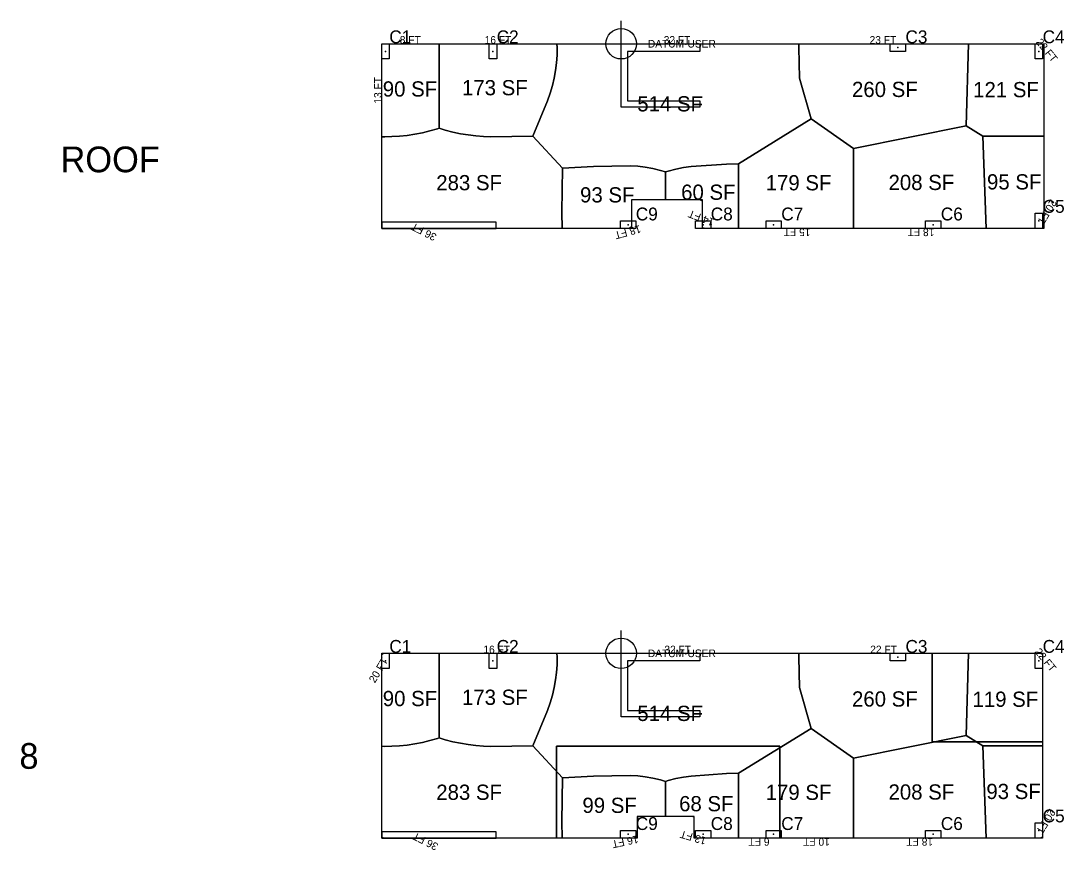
# Model space of a CAD drawing. Header units: metres. Extents: x 6 to 1763, y -17 to 8969.
# Drawn here: x 97 to 1739, y 6703 to 8009 of the extents above; entities that cross this region are included whole.
import ezdxf
from ezdxf.enums import TextEntityAlignment as Align

# ---------------------------------------------------------------- set-up
doc = ezdxf.new("R2010")
doc.units = ezdxf.units.M
for name, color, linetype in [('ADDITIONAL-LOAD', 3, 'Continuous'), ('BOUNDARY', 5, 'Continuous'), ('COL', 6, 'Continuous'), ('COL-LABEL', 2, 'Continuous'), ('FLOOR_0_AREA_LABELS', 3, 'Continuous'), ('FLOOR_0_BOUNDARY', 5, 'Continuous'), ('FLOOR_0_COLUMNS', 7, 'Continuous'), ('FLOOR_0_DATUM', 4, 'Continuous'), ('FLOOR_0_FASCADE_COLUMNS', 30, 'Continuous'), ('FLOOR_0_FASCADE_WALLS', 4, 'Continuous'), ('FLOOR_0_LARGE_TRIBUTARY', 6, 'Continuous'), ('FLOOR_0_TRIBUTARY_COL_0', 2, 'Continuous'), ('FLOOR_0_TRIBUTARY_COL_1', 2, 'Continuous'), ('FLOOR_0_TRIBUTARY_COL_2', 2, 'Continuous'), ('FLOOR_0_TRIBUTARY_COL_3', 2, 'Continuous'), ('FLOOR_0_TRIBUTARY_COL_4', 2, 'Continuous'), ('FLOOR_0_TRIBUTARY_COL_5', 2, 'Continuous'), ('FLOOR_0_TRIBUTARY_COL_6', 2, 'Continuous'), ('FLOOR_0_TRIBUTARY_COL_7', 2, 'Continuous'), ('FLOOR_0_TRIBUTARY_COL_8', 2, 'Continuous'), ('FLOOR_0_WALL_TRIBUTARY_14', 1, 'Continuous'), ('FLOOR_0_WALL_TRIBUTARY_15', 1, 'Continuous'), ('FLOOR_8_AREA_LABELS', 3, 'Continuous'), ('FLOOR_8_BOUNDARY', 5, 'Continuous'), ('FLOOR_8_COLUMNS', 7, 'Continuous'), ('FLOOR_8_DATUM', 4, 'Continuous'), ('FLOOR_8_FASCADE_COLUMNS', 30, 'Continuous'), ('FLOOR_8_FASCADE_WALLS', 4, 'Continuous'), ('FLOOR_8_LARGE_TRIBUTARY', 6, 'Continuous'), ('FLOOR_8_TRIBUTARY_COL_0', 2, 'Continuous'), ('FLOOR_8_TRIBUTARY_COL_1', 2, 'Continuous'), ('FLOOR_8_TRIBUTARY_COL_2', 2, 'Continuous'), ('FLOOR_8_TRIBUTARY_COL_3', 2, 'Continuous'), ('FLOOR_8_TRIBUTARY_COL_4', 2, 'Continuous'), ('FLOOR_8_TRIBUTARY_COL_5', 2, 'Continuous'), ('FLOOR_8_TRIBUTARY_COL_6', 2, 'Continuous'), ('FLOOR_8_TRIBUTARY_COL_7', 2, 'Continuous'), ('FLOOR_8_TRIBUTARY_COL_8', 2, 'Continuous'), ('FLOOR_8_WALL_TRIBUTARY_16', 1, 'Continuous'), ('FLOOR_8_WALL_TRIBUTARY_17', 1, 'Continuous'), ('STORY', 1, 'Continuous'), ('WALL', 4, 'Continuous')]:
    doc.layers.add(name, color=color, linetype=linetype)

msp = doc.modelspace()

# ---------------------------------------------------------------- linework, layer by layer
at = {"layer": 'ADDITIONAL-LOAD'}
for points in [[(664.8, 7972.8), (1533.5, 7972.8), (1707.3, 7972.8), (1707.3, 7825.8), (1707.3, 7681.8), (1293.8, 7681.8), (1170, 7681.8), (1169.8, 7726.8), (1057.8, 7726.8), (1057.8, 7681.8), (941.8, 7681.8), (664.8, 7681.8)], [(1531.5, 7012.8), (1705.3, 7012.8), (1705.3, 6873.6), (1531.5, 6873.6)], [(939.8, 6866.8), (1291.8, 6866.8), (1291.8, 6721.8), (1156.8, 6721.8), (1156.8, 6755.8), (1066.9, 6755.8), (1066.9, 6721.8), (939.8, 6721.8)]]:
    msp.add_lwpolyline(points, close=True, dxfattribs=at)
at = {"layer": 'BOUNDARY'}
msp.add_lwpolyline([(664.8, 7012.8), (1531.5, 7012.8), (1531.5, 6873.6), (1705.3, 6873.6), (1705.3, 6721.8), (1291.8, 6721.8), (1291.8, 6866.8), (939.8, 6866.8), (939.8, 6721.8), (664.8, 6721.8)], close=True, dxfattribs=at)
at = {"layer": 'COL'}
for points in [[(664.8, 7972.8), (676.8, 7972.8), (676.8, 7948.8), (664.8, 7948.8)], [(833.8, 7972.8), (845.8, 7972.8), (845.8, 7948.8), (833.8, 7948.8)], [(1465.3, 7972.8), (1489.3, 7972.8), (1489.3, 7960.8), (1465.3, 7960.8)], [(1693.3, 7972.8), (1705.3, 7972.8), (1705.3, 7948.8), (1693.3, 7948.8)], [(1693.3, 7705.8), (1705.3, 7705.8), (1705.3, 7681.8), (1693.3, 7681.8)], [(1040.8, 7693.8), (1064.8, 7693.8), (1064.8, 7681.8), (1040.8, 7681.8)], [(1158.8, 7693.8), (1182.8, 7693.8), (1182.8, 7681.8), (1158.8, 7681.8)], [(1269.8, 7693.8), (1293.8, 7693.8), (1293.8, 7681.8), (1269.8, 7681.8)], [(1521, 7693.8), (1545, 7693.8), (1545, 7681.8), (1521, 7681.8)], [(664.8, 7012.8), (676.8, 7012.8), (676.8, 6988.8), (664.8, 6988.8)], [(833.8, 7012.8), (845.8, 7012.8), (845.8, 6988.8), (833.8, 6988.8)], [(1465.3, 7012.8), (1489.3, 7012.8), (1489.3, 7000.8), (1465.3, 7000.8)], [(1693.3, 7012.8), (1705.3, 7012.8), (1705.3, 6988.8), (1693.3, 6988.8)], [(1040.8, 6733.8), (1064.8, 6733.8), (1064.8, 6721.8), (1040.8, 6721.8)], [(1158.8, 6733.8), (1182.8, 6733.8), (1182.8, 6721.8), (1158.8, 6721.8)], [(1269.8, 6733.8), (1293.8, 6733.8), (1293.8, 6721.8), (1269.8, 6721.8)], [(1521, 6733.8), (1545, 6733.8), (1545, 6721.8), (1521, 6721.8)], [(1693.3, 6745.8), (1705.3, 6745.8), (1705.3, 6721.8), (1693.3, 6721.8)]]:
    msp.add_lwpolyline(points, close=True, dxfattribs=at)
at = {"layer": 'FLOOR_0_BOUNDARY'}
for points in [[(1291.8, 6721.8), (1156.8, 6721.8), (1156.8, 6755.8), (1066.9, 6755.8), (1066.9, 6721.8), (939.8, 6721.8), (939.8, 6721.8), (664.8, 6721.8), (664.8, 7012.8), (1531.5, 7012.8), (1531.5, 7012.8), (1705.3, 7012.8), (1705.3, 6873.6), (1705.3, 6873.6), (1705.3, 6721.8), (1291.8, 6721.8), (1291.8, 6721.8), (1291.8, 6721.8)], [(1291.8, 6866.8), (1291.8, 6866.8), (939.8, 6866.8), (939.8, 6866.8), (1291.8, 6866.8)]]:
    msp.add_lwpolyline(points, close=True, dxfattribs=at)
at = {"layer": 'FLOOR_0_COLUMNS'}
for p in [(670.8, 7000.8), (839.8, 7000.8), (1477.3, 7006.8), (1699.3, 7000.8), (1699.3, 6733.8), (1052.8, 6727.8), (1170.8, 6727.8), (1281.8, 6727.8), (1533, 6727.8)]:
    msp.add_point(p, dxfattribs=at)
at = {"layer": 'FLOOR_0_DATUM'}
for p, q in [((1041.8, 6976.8), (1041.8, 7048.8)), ((1005.8, 7012.8), (1077.8, 7012.8))]:
    msp.add_line(p, q, dxfattribs=at)
msp.add_circle((1041.8, 7012.8), 24, dxfattribs=at)
at = {"layer": 'FLOOR_0_FASCADE_COLUMNS'}
for points in [[(664.8, 6866.8), (664.8, 6872.8), (664.8, 6878.8), (664.8, 6884.8), (664.8, 6890.8), (664.8, 6896.8), (664.8, 6902.8), (664.8, 6908.8), (664.8, 6914.8), (664.8, 6920.8), (664.8, 6926.8), (664.8, 6932.8), (664.8, 6938.8), (664.8, 6944.8), (664.8, 6950.8), (664.8, 6956.8), (664.8, 6962.8), (664.8, 6968.8), (664.8, 6974.8), (664.8, 6980.8), (664.8, 6986.8), (664.8, 6992.8), (664.8, 6998.8), (664.8, 7004.8), (664.8, 7010.8), (668.8, 7012.8), (674.8, 7012.8), (680.8, 7012.8), (686.8, 7012.8), (692.8, 7012.8), (698.8, 7012.8), (704.8, 7012.8), (710.8, 7012.8), (716.8, 7012.8), (722.8, 7012.8), (728.8, 7012.8), (734.8, 7012.8), (740.8, 7012.8), (746.8, 7012.8), (752.8, 7012.8)], [(752.8, 7012.8), (758.8, 7012.8), (764.8, 7012.8), (770.8, 7012.8), (776.8, 7012.8), (782.8, 7012.8), (788.8, 7012.8), (794.8, 7012.8), (800.8, 7012.8), (806.8, 7012.8), (812.8, 7012.8), (818.8, 7012.8), (824.8, 7012.8), (830.8, 7012.8), (836.8, 7012.8), (842.8, 7012.8), (848.8, 7012.8), (854.8, 7012.8), (860.8, 7012.8), (866.8, 7012.8), (872.8, 7012.8), (878.8, 7012.8), (884.8, 7012.8), (890.8, 7012.8), (896.8, 7012.8), (902.8, 7012.8), (908.8, 7012.8), (914.8, 7012.8), (920.8, 7012.8), (926.8, 7012.8), (932.8, 7012.8), (938.8, 7012.8)], [(1322.8, 7012.8), (1328.8, 7012.8), (1334.8, 7012.8), (1340.8, 7012.8), (1346.8, 7012.8), (1352.8, 7012.8), (1358.8, 7012.8), (1364.8, 7012.8), (1370.8, 7012.8), (1376.8, 7012.8), (1382.8, 7012.8), (1388.8, 7012.8), (1394.8, 7012.8), (1400.8, 7012.8), (1406.8, 7012.8), (1412.8, 7012.8), (1418.8, 7012.8), (1424.8, 7012.8), (1430.8, 7012.8), (1436.8, 7012.8), (1442.8, 7012.8), (1448.8, 7012.8), (1454.8, 7012.8), (1460.8, 7012.8), (1466.8, 7012.8), (1472.8, 7012.8), (1478.8, 7012.8), (1484.8, 7012.8), (1490.8, 7012.8), (1496.8, 7012.8), (1502.8, 7012.8), (1508.8, 7012.8), (1514.8, 7012.8), (1520.8, 7012.8), (1526.8, 7012.8), (1532.8, 7012.8), (1538.8, 7012.8), (1544.8, 7012.8), (1550.8, 7012.8), (1556.8, 7012.8), (1562.8, 7012.8), (1568.8, 7012.8), (1574.8, 7012.8), (1580.8, 7012.8), (1586.8, 7012.8)], [(1586.8, 7012.8), (1592.8, 7012.8), (1598.8, 7012.8), (1604.8, 7012.8), (1610.8, 7012.8), (1616.8, 7012.8), (1622.8, 7012.8), (1628.8, 7012.8), (1634.8, 7012.8), (1640.8, 7012.8), (1646.8, 7012.8), (1652.8, 7012.8), (1658.8, 7012.8), (1664.8, 7012.8), (1670.8, 7012.8), (1676.8, 7012.8), (1682.8, 7012.8), (1688.8, 7012.8), (1694.8, 7012.8), (1700.8, 7012.8), (1705.3, 7011.3), (1705.3, 7005.3), (1705.3, 6999.3), (1705.3, 6993.3), (1705.3, 6987.3), (1705.3, 6981.3), (1705.3, 6975.3), (1705.3, 6969.3), (1705.3, 6963.3), (1705.3, 6957.3), (1705.3, 6951.3), (1705.3, 6945.3), (1705.3, 6939.3), (1705.3, 6933.3), (1705.3, 6927.3), (1705.3, 6921.3), (1705.3, 6915.3), (1705.3, 6909.3), (1705.3, 6903.3), (1705.3, 6897.3), (1705.3, 6891.3), (1705.3, 6885.3), (1705.3, 6879.3), (1705.3, 6873.3), (1705.3, 6867.3)], [(1705.3, 6867.3), (1705.3, 6861.3), (1705.3, 6855.3), (1705.3, 6849.3), (1705.3, 6843.3), (1705.3, 6837.3), (1705.3, 6831.3), (1705.3, 6825.3), (1705.3, 6819.3), (1705.3, 6813.3), (1705.3, 6807.3), (1705.3, 6801.3), (1705.3, 6795.3), (1705.3, 6789.3), (1705.3, 6783.3), (1705.3, 6777.3), (1705.3, 6771.3), (1705.3, 6765.3), (1705.3, 6759.3), (1705.3, 6753.3), (1705.3, 6747.3), (1705.3, 6741.3), (1705.3, 6735.3), (1705.3, 6729.3), (1705.3, 6723.3), (1700.8, 6721.8), (1694.8, 6721.8), (1688.8, 6721.8), (1682.8, 6721.8), (1676.8, 6721.8), (1670.8, 6721.8), (1664.8, 6721.8), (1658.8, 6721.8), (1652.8, 6721.8), (1646.8, 6721.8), (1640.8, 6721.8), (1634.8, 6721.8), (1628.8, 6721.8), (1622.8, 6721.8), (1616.8, 6721.8)], [(1109.8, 6755.8), (1103.8, 6755.8), (1097.8, 6755.8), (1091.8, 6755.8), (1085.8, 6755.8), (1079.8, 6755.8), (1073.8, 6755.8), (1067.8, 6755.8), (1066.9, 6750.8), (1066.9, 6744.8), (1066.9, 6738.8), (1066.9, 6732.8), (1066.9, 6726.8), (1065.8, 6721.8), (1059.8, 6721.8), (1053.8, 6721.8), (1047.8, 6721.8), (1041.8, 6721.8), (1035.8, 6721.8), (1029.8, 6721.8), (1023.8, 6721.8), (1017.8, 6721.8), (1011.8, 6721.8), (1005.8, 6721.8), (999.8, 6721.8), (993.8, 6721.8), (987.8, 6721.8), (981.8, 6721.8), (975.8, 6721.8), (969.8, 6721.8), (963.8, 6721.8), (957.8, 6721.8), (951.8, 6721.8)], [(1225.8, 6721.8), (1219.8, 6721.8), (1213.8, 6721.8), (1207.8, 6721.8), (1201.8, 6721.8), (1195.8, 6721.8), (1189.8, 6721.8), (1183.8, 6721.8), (1177.8, 6721.8), (1171.8, 6721.8), (1165.8, 6721.8), (1159.8, 6721.8), (1156.8, 6724.8), (1156.8, 6730.8), (1156.8, 6736.8), (1156.8, 6742.8), (1156.8, 6748.8), (1156.8, 6754.8), (1151.8, 6755.8), (1145.8, 6755.8), (1139.8, 6755.8), (1133.8, 6755.8), (1127.8, 6755.8), (1121.8, 6755.8), (1115.8, 6755.8), (1109.8, 6755.8)], [(1291.8, 6721.8), (1285.8, 6721.8), (1279.8, 6721.8), (1273.8, 6721.8), (1267.8, 6721.8), (1261.8, 6721.8), (1255.8, 6721.8), (1249.8, 6721.8), (1243.8, 6721.8), (1237.8, 6721.8), (1231.8, 6721.8), (1225.8, 6721.8)], [(1406.8, 6721.8), (1400.8, 6721.8), (1394.8, 6721.8), (1388.8, 6721.8), (1382.8, 6721.8), (1376.8, 6721.8), (1370.8, 6721.8), (1364.8, 6721.8), (1358.8, 6721.8), (1352.8, 6721.8), (1346.8, 6721.8), (1340.8, 6721.8), (1334.8, 6721.8), (1328.8, 6721.8), (1322.8, 6721.8), (1316.8, 6721.8), (1310.8, 6721.8), (1304.8, 6721.8), (1298.8, 6721.8), (1292.8, 6721.8), (1291.8, 6721.8)], [(1616.8, 6721.8), (1610.8, 6721.8), (1604.8, 6721.8), (1598.8, 6721.8), (1592.8, 6721.8), (1586.8, 6721.8), (1580.8, 6721.8), (1574.8, 6721.8), (1568.8, 6721.8), (1562.8, 6721.8), (1556.8, 6721.8), (1550.8, 6721.8), (1544.8, 6721.8), (1538.8, 6721.8), (1532.8, 6721.8), (1526.8, 6721.8), (1520.8, 6721.8), (1514.8, 6721.8), (1508.8, 6721.8), (1502.8, 6721.8), (1496.8, 6721.8), (1490.8, 6721.8), (1484.8, 6721.8), (1478.8, 6721.8), (1472.8, 6721.8), (1466.8, 6721.8), (1460.8, 6721.8), (1454.8, 6721.8), (1448.8, 6721.8), (1442.8, 6721.8), (1436.8, 6721.8), (1430.8, 6721.8), (1424.8, 6721.8), (1418.8, 6721.8), (1412.8, 6721.8), (1406.8, 6721.8)]]:
    msp.add_lwpolyline(points, dxfattribs=at)
at = {"layer": 'FLOOR_0_FASCADE_WALLS'}
for points in [[(938.8, 7012.8), (944.8, 7012.8), (950.8, 7012.8), (956.8, 7012.8), (962.8, 7012.8), (968.8, 7012.8), (974.8, 7012.8), (980.8, 7012.8), (986.8, 7012.8), (992.8, 7012.8), (998.8, 7012.8), (1004.8, 7012.8), (1010.8, 7012.8), (1016.8, 7012.8), (1022.8, 7012.8), (1028.8, 7012.8), (1034.8, 7012.8), (1040.8, 7012.8), (1046.8, 7012.8), (1052.8, 7012.8), (1058.8, 7012.8), (1064.8, 7012.8), (1070.8, 7012.8), (1076.8, 7012.8), (1082.8, 7012.8), (1088.8, 7012.8), (1094.8, 7012.8), (1100.8, 7012.8), (1106.8, 7012.8), (1112.8, 7012.8), (1118.8, 7012.8), (1124.8, 7012.8), (1130.8, 7012.8), (1136.8, 7012.8), (1142.8, 7012.8), (1148.8, 7012.8), (1154.8, 7012.8), (1160.8, 7012.8), (1166.8, 7012.8), (1172.8, 7012.8), (1178.8, 7012.8), (1184.8, 7012.8), (1190.8, 7012.8), (1196.8, 7012.8), (1202.8, 7012.8), (1208.8, 7012.8), (1214.8, 7012.8), (1220.8, 7012.8), (1226.8, 7012.8), (1232.8, 7012.8), (1238.8, 7012.8), (1244.8, 7012.8), (1250.8, 7012.8), (1256.8, 7012.8), (1262.8, 7012.8), (1268.8, 7012.8), (1274.8, 7012.8), (1280.8, 7012.8), (1286.8, 7012.8), (1292.8, 7012.8), (1298.8, 7012.8), (1304.8, 7012.8), (1310.8, 7012.8), (1316.8, 7012.8), (1322.8, 7012.8)], [(951.8, 6721.8), (945.8, 6721.8), (939.8, 6721.8), (933.8, 6721.8), (927.8, 6721.8), (921.8, 6721.8), (915.8, 6721.8), (909.8, 6721.8), (903.8, 6721.8), (897.8, 6721.8), (891.8, 6721.8), (885.8, 6721.8), (879.8, 6721.8), (873.8, 6721.8), (867.8, 6721.8), (861.8, 6721.8), (855.8, 6721.8), (849.8, 6721.8), (843.8, 6721.8), (837.8, 6721.8), (831.8, 6721.8), (825.8, 6721.8), (819.8, 6721.8), (813.8, 6721.8), (807.8, 6721.8), (801.8, 6721.8), (795.8, 6721.8), (789.8, 6721.8), (783.8, 6721.8), (777.8, 6721.8), (771.8, 6721.8), (765.8, 6721.8), (759.8, 6721.8), (753.8, 6721.8), (747.8, 6721.8), (741.8, 6721.8), (735.8, 6721.8), (729.8, 6721.8), (723.8, 6721.8), (717.8, 6721.8), (711.8, 6721.8), (705.8, 6721.8), (699.8, 6721.8), (693.8, 6721.8), (687.8, 6721.8), (681.8, 6721.8), (675.8, 6721.8), (669.8, 6721.8), (664.8, 6722.8), (664.8, 6728.8), (664.8, 6734.8), (664.8, 6740.8), (664.8, 6746.8), (664.8, 6752.8), (664.8, 6758.8), (664.8, 6764.8), (664.8, 6770.8), (664.8, 6776.8), (664.8, 6782.8), (664.8, 6788.8), (664.8, 6794.8), (664.8, 6800.8), (664.8, 6806.8), (664.8, 6812.8), (664.8, 6818.8), (664.8, 6824.8), (664.8, 6830.8), (664.8, 6836.8), (664.8, 6842.8), (664.8, 6848.8), (664.8, 6854.8), (664.8, 6860.8), (664.8, 6866.8)]]:
    msp.add_lwpolyline(points, dxfattribs=at)
at = {"layer": 'FLOOR_0_LARGE_TRIBUTARY'}
for points in [[(755.3, 6879.6), (752.8, 6878.8), (740.8, 6875.4), (728.8, 6872.5), (716.8, 6870.2), (704.8, 6868.4), (692.8, 6867.2), (680.8, 6866.5), (669.8, 6866.3), (664.8, 6866.4), (664.8, 7012.8), (755.3, 7012.8), (755.3, 6879.6)], [(940.8, 7006.8), (940.8, 6994.8), (940.1, 6982.8), (938.6, 6970.8), (936.5, 6958.8), (933.7, 6946.8), (930.1, 6934.8), (925.8, 6922.8), (902.6, 6867), (836.8, 6866.3), (824.8, 6866.7), (812.8, 6867.6), (800.8, 6869.1), (788.8, 6871.1), (776.8, 6873.6), (764.8, 6876.7), (755.3, 6879.6), (755.3, 7012.8), (940.4, 7012.8), (940.8, 7006.8)], [(998.1, 6819.5), (949.4, 6816.6), (902.6, 6867), (925.8, 6922.8), (930.1, 6934.8), (933.7, 6946.8), (936.5, 6958.8), (938.6, 6970.8), (940.1, 6982.8), (940.8, 6994.8), (940.8, 7006.8), (940.4, 7012.8), (1047.8, 7012.8), (1059.8, 7012.8), (1071.8, 7012.8), (1083.8, 7012.8), (1095.8, 7012.8), (1107.8, 7012.8), (1119.8, 7012.8), (1131.8, 7012.8), (1143.8, 7012.8), (1155.8, 7012.8), (1163.8, 7012.8), (1321.6, 7012.8), (1321.5, 7006.8), (1322.4, 6958.8), (1341, 6894.3), (1226.3, 6823.9), (1207.5, 6823.4), (1151.8, 6819.5), (1139.8, 6817.8), (1127.8, 6815.4), (1115.8, 6812.3), (1111.8, 6810.9), (1103.8, 6813.4), (1091.8, 6816.3), (1079.8, 6818.5), (1067.8, 6819.8), (1055.8, 6820.4), (998.1, 6819.5)], [(1585, 6883.3), (1407.4, 6847.8), (1341, 6894.3), (1322.4, 6958.8), (1321.5, 7006.8), (1321.6, 7012.8), (1531.5, 7012.8), (1531.5, 7012.8), (1588.5, 7012.8), (1585, 6883.3)], [(1611.2, 6867.3), (1585, 6883.3), (1588.5, 7012.8), (1705.3, 7012.8), (1705.3, 6873.6), (1705.3, 6873.6), (1705.3, 6867.3), (1611.2, 6867.3)], [(1226.3, 6823.9), (1341, 6894.3), (1407.4, 6847.8), (1407.4, 6721.8), (1291.8, 6721.8), (1291.8, 6721.8), (1291.8, 6721.8), (1226.3, 6721.8), (1226.3, 6823.9)], [(1407.4, 6847.8), (1585, 6883.3), (1611.2, 6867.3), (1616.4, 6721.8), (1407.4, 6721.8), (1407.4, 6847.8)], [(664.8, 6866.4), (669.8, 6866.3), (680.8, 6866.5), (692.8, 6867.2), (704.8, 6868.4), (716.8, 6870.2), (728.8, 6872.5), (740.8, 6875.4), (752.8, 6878.8), (755.3, 6879.6), (764.8, 6876.7), (776.8, 6873.6), (788.8, 6871.1), (800.8, 6869.1), (812.8, 6867.6), (824.8, 6866.7), (836.8, 6866.3), (902.6, 6867), (949.4, 6816.6), (948.1, 6747.7), (948.9, 6721.8), (939.8, 6721.8), (939.8, 6721.8), (838.8, 6721.8), (826.8, 6721.8), (814.8, 6721.8), (802.8, 6721.8), (790.8, 6721.8), (778.8, 6721.8), (766.8, 6721.8), (754.8, 6721.8), (742.8, 6721.8), (730.8, 6721.8), (718.8, 6721.8), (706.8, 6721.8), (694.8, 6721.8), (682.8, 6721.8), (670.8, 6721.8), (664.8, 6721.8), (664.8, 6726.8), (664.8, 6866.4)], [(1611.2, 6867.3), (1705.3, 6867.3), (1705.3, 6721.8), (1616.4, 6721.8), (1611.2, 6867.3)], [(948.1, 6747.7), (949.4, 6816.6), (998.1, 6819.5), (1055.8, 6820.4), (1067.8, 6819.8), (1079.8, 6818.5), (1091.8, 6816.3), (1103.8, 6813.4), (1111.8, 6810.9), (1111.8, 6755.8), (1066.9, 6755.8), (1066.9, 6721.8), (948.9, 6721.8), (948.1, 6747.7)], [(1111.8, 6810.9), (1115.8, 6812.3), (1127.8, 6815.4), (1139.8, 6817.8), (1151.8, 6819.5), (1207.5, 6823.4), (1226.3, 6823.9), (1226.3, 6721.8), (1156.8, 6721.8), (1156.8, 6755.8), (1111.8, 6755.8), (1111.8, 6810.9)]]:
    msp.add_lwpolyline(points, close=True, dxfattribs=at)
at = {"layer": 'FLOOR_0_TRIBUTARY_COL_0'}
msp.add_lwpolyline([(755.3, 6879.6), (752.8, 6878.8), (740.8, 6875.4), (728.8, 6872.5), (716.8, 6870.2), (704.8, 6868.4), (692.8, 6867.2), (680.8, 6866.5), (669.8, 6866.3), (664.8, 6866.4), (664.8, 7012.8), (755.3, 7012.8), (755.3, 6879.6)], close=True, dxfattribs=at)
at = {"layer": 'FLOOR_0_TRIBUTARY_COL_1'}
msp.add_lwpolyline([(940.8, 7006.8), (940.8, 6994.8), (940.1, 6982.8), (938.6, 6970.8), (936.5, 6958.8), (933.7, 6946.8), (930.1, 6934.8), (925.8, 6922.8), (902.6, 6867), (836.8, 6866.3), (824.8, 6866.7), (812.8, 6867.6), (800.8, 6869.1), (788.8, 6871.1), (776.8, 6873.6), (764.8, 6876.7), (755.3, 6879.6), (755.3, 7012.8), (940.4, 7012.8), (940.8, 7006.8)], close=True, dxfattribs=at)
at = {"layer": 'FLOOR_0_TRIBUTARY_COL_2'}
msp.add_lwpolyline([(948.1, 6747.7), (949.4, 6816.6), (998.1, 6819.5), (1055.8, 6820.4), (1067.8, 6819.8), (1079.8, 6818.5), (1091.8, 6816.3), (1103.8, 6813.4), (1111.8, 6810.9), (1111.8, 6755.8), (1066.9, 6755.8), (1066.9, 6721.8), (948.9, 6721.8), (948.1, 6747.7)], close=True, dxfattribs=at)
at = {"layer": 'FLOOR_0_TRIBUTARY_COL_3'}
msp.add_lwpolyline([(1111.8, 6810.9), (1115.8, 6812.3), (1127.8, 6815.4), (1139.8, 6817.8), (1151.8, 6819.5), (1207.5, 6823.4), (1226.3, 6823.9), (1226.3, 6721.8), (1156.8, 6721.8), (1156.8, 6755.8), (1111.8, 6755.8), (1111.8, 6810.9)], close=True, dxfattribs=at)
at = {"layer": 'FLOOR_0_TRIBUTARY_COL_4'}
msp.add_lwpolyline([(1226.3, 6823.9), (1341, 6894.3), (1407.4, 6847.8), (1407.4, 6721.8), (1291.8, 6721.8), (1291.8, 6721.8), (1291.8, 6721.8), (1226.3, 6721.8), (1226.3, 6823.9)], close=True, dxfattribs=at)
at = {"layer": 'FLOOR_0_TRIBUTARY_COL_5'}
msp.add_lwpolyline([(1407.4, 6847.8), (1585, 6883.3), (1611.2, 6867.3), (1616.4, 6721.8), (1407.4, 6721.8), (1407.4, 6847.8)], close=True, dxfattribs=at)
at = {"layer": 'FLOOR_0_TRIBUTARY_COL_6'}
msp.add_lwpolyline([(1611.2, 6867.3), (1705.3, 6867.3), (1705.3, 6721.8), (1616.4, 6721.8), (1611.2, 6867.3)], close=True, dxfattribs=at)
at = {"layer": 'FLOOR_0_TRIBUTARY_COL_7'}
msp.add_lwpolyline([(1585, 6883.3), (1407.4, 6847.8), (1341, 6894.3), (1322.4, 6958.8), (1321.5, 7006.8), (1321.6, 7012.8), (1531.5, 7012.8), (1531.5, 7012.8), (1588.5, 7012.8), (1585, 6883.3)], close=True, dxfattribs=at)
at = {"layer": 'FLOOR_0_TRIBUTARY_COL_8'}
msp.add_lwpolyline([(1611.2, 6867.3), (1585, 6883.3), (1588.5, 7012.8), (1705.3, 7012.8), (1705.3, 6873.6), (1705.3, 6873.6), (1705.3, 6867.3), (1611.2, 6867.3)], close=True, dxfattribs=at)
at = {"layer": 'FLOOR_0_WALL_TRIBUTARY_14'}
msp.add_lwpolyline([(998.1, 6819.5), (949.4, 6816.6), (902.6, 6867), (925.8, 6922.8), (930.1, 6934.8), (933.7, 6946.8), (936.5, 6958.8), (938.6, 6970.8), (940.1, 6982.8), (940.8, 6994.8), (940.8, 7006.8), (940.4, 7012.8), (1047.8, 7012.8), (1059.8, 7012.8), (1071.8, 7012.8), (1083.8, 7012.8), (1095.8, 7012.8), (1107.8, 7012.8), (1119.8, 7012.8), (1131.8, 7012.8), (1143.8, 7012.8), (1155.8, 7012.8), (1163.8, 7012.8), (1321.6, 7012.8), (1321.5, 7006.8), (1322.4, 6958.8), (1341, 6894.3), (1226.3, 6823.9), (1207.5, 6823.4), (1151.8, 6819.5), (1139.8, 6817.8), (1127.8, 6815.4), (1115.8, 6812.3), (1111.8, 6810.9), (1103.8, 6813.4), (1091.8, 6816.3), (1079.8, 6818.5), (1067.8, 6819.8), (1055.8, 6820.4), (998.1, 6819.5)], close=True, dxfattribs=at)
at = {"layer": 'FLOOR_0_WALL_TRIBUTARY_15'}
msp.add_lwpolyline([(664.8, 6866.4), (669.8, 6866.3), (680.8, 6866.5), (692.8, 6867.2), (704.8, 6868.4), (716.8, 6870.2), (728.8, 6872.5), (740.8, 6875.4), (752.8, 6878.8), (755.3, 6879.6), (764.8, 6876.7), (776.8, 6873.6), (788.8, 6871.1), (800.8, 6869.1), (812.8, 6867.6), (824.8, 6866.7), (836.8, 6866.3), (902.6, 6867), (949.4, 6816.6), (948.1, 6747.7), (948.9, 6721.8), (939.8, 6721.8), (939.8, 6721.8), (838.8, 6721.8), (826.8, 6721.8), (814.8, 6721.8), (802.8, 6721.8), (790.8, 6721.8), (778.8, 6721.8), (766.8, 6721.8), (754.8, 6721.8), (742.8, 6721.8), (730.8, 6721.8), (718.8, 6721.8), (706.8, 6721.8), (694.8, 6721.8), (682.8, 6721.8), (670.8, 6721.8), (664.8, 6721.8), (664.8, 6726.8), (664.8, 6866.4)], close=True, dxfattribs=at)
at = {"layer": 'FLOOR_8_BOUNDARY'}
msp.add_lwpolyline([(664.8, 7972.8), (1533.5, 7972.8), (1707.3, 7972.8), (1707.3, 7825.8), (1707.3, 7681.8), (1293.8, 7681.8), (1170, 7681.8), (1169.8, 7726.8), (1057.8, 7726.8), (1057.8, 7681.8), (941.8, 7681.8), (664.8, 7681.8), (664.8, 7972.8)], close=True, dxfattribs=at)
at = {"layer": 'FLOOR_8_COLUMNS'}
for p in [(1477.3, 7966.8), (670.8, 7960.8), (839.8, 7960.8), (1699.3, 7960.8), (1052.8, 7687.8), (1170.8, 7687.8), (1281.8, 7687.8), (1533, 7687.8), (1699.3, 7693.8)]:
    msp.add_point(p, dxfattribs=at)
at = {"layer": 'FLOOR_8_DATUM'}
for p, q in [((1041.8, 7936.8), (1041.8, 8008.8)), ((1005.8, 7972.8), (1077.8, 7972.8))]:
    msp.add_line(p, q, dxfattribs=at)
msp.add_circle((1041.8, 7972.8), 24, dxfattribs=at)
at = {"layer": 'FLOOR_8_FASCADE_COLUMNS'}
for points in [[(664.8, 7972.8), (670.8, 7972.8), (676.8, 7972.8), (682.8, 7972.8), (688.8, 7972.8), (694.8, 7972.8), (700.8, 7972.8), (706.8, 7972.8), (712.8, 7972.8), (718.8, 7972.8), (724.8, 7972.8), (730.8, 7972.8), (736.8, 7972.8), (742.8, 7972.8), (748.8, 7972.8), (754.8, 7972.8)], [(664.8, 7826), (664.8, 7832), (664.8, 7838), (664.8, 7844), (664.8, 7850), (664.8, 7856), (664.8, 7862), (664.8, 7868), (664.8, 7874), (664.8, 7880), (664.8, 7886), (664.8, 7892), (664.8, 7898), (664.8, 7904), (664.8, 7910), (664.8, 7916), (664.8, 7922), (664.8, 7928), (664.8, 7934), (664.8, 7940), (664.8, 7946), (664.8, 7952), (664.8, 7958), (664.8, 7964), (664.8, 7970), (664.8, 7972.8)], [(754.8, 7972.8), (760.8, 7972.8), (766.8, 7972.8), (772.8, 7972.8), (778.8, 7972.8), (784.8, 7972.8), (790.8, 7972.8), (796.8, 7972.8), (802.8, 7972.8), (808.8, 7972.8), (814.8, 7972.8), (820.8, 7972.8), (826.8, 7972.8), (832.8, 7972.8), (838.8, 7972.8), (844.8, 7972.8), (850.8, 7972.8), (856.8, 7972.8), (862.8, 7972.8), (868.8, 7972.8), (874.8, 7972.8), (880.8, 7972.8), (886.8, 7972.8), (892.8, 7972.8), (898.8, 7972.8), (904.8, 7972.8), (910.8, 7972.8), (916.8, 7972.8), (922.8, 7972.8), (928.8, 7972.8), (934.8, 7972.8), (940.8, 7972.8)], [(1318.8, 7972.8), (1324.8, 7972.8), (1330.8, 7972.8), (1336.8, 7972.8), (1342.8, 7972.8), (1348.8, 7972.8), (1354.8, 7972.8), (1360.8, 7972.8), (1366.8, 7972.8), (1372.8, 7972.8), (1378.8, 7972.8), (1384.8, 7972.8), (1390.8, 7972.8), (1396.8, 7972.8), (1402.8, 7972.8), (1408.8, 7972.8), (1414.8, 7972.8), (1420.8, 7972.8), (1426.8, 7972.8), (1432.8, 7972.8), (1438.8, 7972.8), (1444.8, 7972.8), (1450.8, 7972.8), (1456.8, 7972.8), (1462.8, 7972.8), (1468.8, 7972.8), (1474.8, 7972.8), (1480.8, 7972.8), (1486.8, 7972.8), (1492.8, 7972.8), (1498.8, 7972.8), (1504.8, 7972.8), (1510.8, 7972.8), (1516.8, 7972.8), (1522.8, 7972.8), (1528.8, 7972.8), (1534.8, 7972.8), (1540.8, 7972.8), (1546.8, 7972.8), (1552.8, 7972.8), (1558.8, 7972.8), (1564.8, 7972.8), (1570.8, 7972.8), (1576.8, 7972.8), (1582.8, 7972.8), (1588.8, 7972.8)], [(1588.8, 7972.8), (1594.8, 7972.8), (1600.8, 7972.8), (1606.8, 7972.8), (1612.8, 7972.8), (1618.8, 7972.8), (1624.8, 7972.8), (1630.8, 7972.8), (1636.8, 7972.8), (1642.8, 7972.8), (1648.8, 7972.8), (1654.8, 7972.8), (1660.8, 7972.8), (1666.8, 7972.8), (1672.8, 7972.8), (1678.8, 7972.8), (1684.8, 7972.8), (1690.8, 7972.8), (1696.8, 7972.8), (1702.8, 7972.8), (1707.3, 7971.3), (1707.3, 7965.3), (1707.3, 7959.3), (1707.3, 7953.3), (1707.3, 7947.3), (1707.3, 7941.3), (1707.3, 7935.3), (1707.3, 7929.3), (1707.3, 7923.3), (1707.3, 7917.3), (1707.3, 7911.3), (1707.3, 7905.3), (1707.3, 7899.3), (1707.3, 7893.3), (1707.3, 7887.3), (1707.3, 7881.3), (1707.3, 7875.3), (1707.3, 7869.3), (1707.3, 7863.3), (1707.3, 7857.3), (1707.3, 7851.3), (1707.3, 7845.3), (1707.3, 7839.3), (1707.3, 7833.3), (1707.3, 7827.3)], [(1707.3, 7827.3), (1707.3, 7821.3), (1707.3, 7815.3), (1707.3, 7809.3), (1707.3, 7803.3), (1707.3, 7797.3), (1707.3, 7791.3), (1707.3, 7785.3), (1707.3, 7779.3), (1707.3, 7773.3), (1707.3, 7767.3), (1707.3, 7761.3), (1707.3, 7755.3), (1707.3, 7749.3), (1707.3, 7743.3), (1707.3, 7737.3), (1707.3, 7731.3), (1707.3, 7725.3), (1707.3, 7719.3), (1707.3, 7713.3), (1707.3, 7707.3), (1707.3, 7701.3), (1707.3, 7695.3), (1707.3, 7689.3), (1707.3, 7683.3), (1702.8, 7681.8), (1696.8, 7681.8), (1690.8, 7681.8), (1684.8, 7681.8), (1678.8, 7681.8), (1672.8, 7681.8), (1666.8, 7681.8), (1660.8, 7681.8), (1654.8, 7681.8), (1648.8, 7681.8), (1642.8, 7681.8), (1636.8, 7681.8), (1630.8, 7681.8), (1624.8, 7681.8), (1618.8, 7681.8)], [(1111.6, 7726.8), (1105.6, 7726.8), (1099.6, 7726.8), (1093.6, 7726.8), (1087.6, 7726.8), (1081.6, 7726.8), (1075.6, 7726.8), (1069.6, 7726.8), (1063.6, 7726.8), (1057.8, 7726.7), (1057.8, 7720.7), (1057.8, 7714.7), (1057.8, 7708.7), (1057.8, 7702.7), (1057.8, 7696.7), (1057.8, 7690.7), (1057.8, 7684.7), (1054.6, 7681.8), (1048.6, 7681.8), (1042.6, 7681.8), (1036.6, 7681.8), (1030.6, 7681.8), (1024.6, 7681.8), (1018.6, 7681.8), (1012.6, 7681.8), (1006.6, 7681.8), (1000.6, 7681.8), (994.6, 7681.8), (988.6, 7681.8), (982.6, 7681.8), (976.6, 7681.8), (970.6, 7681.8), (964.6, 7681.8), (958.6, 7681.8), (952.6, 7681.8), (946.6, 7681.8)], [(1228.8, 7681.8), (1222.8, 7681.8), (1216.8, 7681.8), (1210.8, 7681.8), (1204.8, 7681.8), (1198.8, 7681.8), (1192.8, 7681.8), (1186.8, 7681.8), (1180.8, 7681.8), (1174.8, 7681.8), (1169.9, 7683), (1169.9, 7689), (1169.9, 7695), (1169.9, 7701), (1169.9, 7707), (1169.8, 7713), (1169.8, 7719), (1169.8, 7725), (1165.6, 7726.8), (1159.6, 7726.8), (1153.6, 7726.8), (1147.6, 7726.8), (1141.6, 7726.8), (1135.6, 7726.8), (1129.6, 7726.8), (1123.6, 7726.8), (1117.6, 7726.8), (1111.6, 7726.8)], [(1408.8, 7681.8), (1402.8, 7681.8), (1396.8, 7681.8), (1390.8, 7681.8), (1384.8, 7681.8), (1378.8, 7681.8), (1372.8, 7681.8), (1366.8, 7681.8), (1360.8, 7681.8), (1354.8, 7681.8), (1348.8, 7681.8), (1342.8, 7681.8), (1336.8, 7681.8), (1330.8, 7681.8), (1324.8, 7681.8), (1318.8, 7681.8), (1312.8, 7681.8), (1306.8, 7681.8), (1300.8, 7681.8), (1294.8, 7681.8), (1288.8, 7681.8), (1282.8, 7681.8), (1276.8, 7681.8), (1270.8, 7681.8), (1264.8, 7681.8), (1258.8, 7681.8), (1252.8, 7681.8), (1246.8, 7681.8), (1240.8, 7681.8), (1234.8, 7681.8), (1228.8, 7681.8)], [(1618.8, 7681.8), (1612.8, 7681.8), (1606.8, 7681.8), (1600.8, 7681.8), (1594.8, 7681.8), (1588.8, 7681.8), (1582.8, 7681.8), (1576.8, 7681.8), (1570.8, 7681.8), (1564.8, 7681.8), (1558.8, 7681.8), (1552.8, 7681.8), (1546.8, 7681.8), (1540.8, 7681.8), (1534.8, 7681.8), (1528.8, 7681.8), (1522.8, 7681.8), (1516.8, 7681.8), (1510.8, 7681.8), (1504.8, 7681.8), (1498.8, 7681.8), (1492.8, 7681.8), (1486.8, 7681.8), (1480.8, 7681.8), (1474.8, 7681.8), (1468.8, 7681.8), (1462.8, 7681.8), (1456.8, 7681.8), (1450.8, 7681.8), (1444.8, 7681.8), (1438.8, 7681.8), (1432.8, 7681.8), (1426.8, 7681.8), (1420.8, 7681.8), (1414.8, 7681.8), (1408.8, 7681.8)]]:
    msp.add_lwpolyline(points, dxfattribs=at)
at = {"layer": 'FLOOR_8_FASCADE_WALLS'}
for points in [[(940.8, 7972.8), (946.8, 7972.8), (952.8, 7972.8), (958.8, 7972.8), (964.8, 7972.8), (970.8, 7972.8), (976.8, 7972.8), (982.8, 7972.8), (988.8, 7972.8), (994.8, 7972.8), (1000.8, 7972.8), (1006.8, 7972.8), (1012.8, 7972.8), (1018.8, 7972.8), (1024.8, 7972.8), (1030.8, 7972.8), (1036.8, 7972.8), (1042.8, 7972.8), (1048.8, 7972.8), (1054.8, 7972.8), (1060.8, 7972.8), (1066.8, 7972.8), (1072.8, 7972.8), (1078.8, 7972.8), (1084.8, 7972.8), (1090.8, 7972.8), (1096.8, 7972.8), (1102.8, 7972.8), (1108.8, 7972.8), (1114.8, 7972.8), (1120.8, 7972.8), (1126.8, 7972.8), (1132.8, 7972.8), (1138.8, 7972.8), (1144.8, 7972.8), (1150.8, 7972.8), (1156.8, 7972.8), (1162.8, 7972.8), (1168.8, 7972.8), (1174.8, 7972.8), (1180.8, 7972.8), (1186.8, 7972.8), (1192.8, 7972.8), (1198.8, 7972.8), (1204.8, 7972.8), (1210.8, 7972.8), (1216.8, 7972.8), (1222.8, 7972.8), (1228.8, 7972.8), (1234.8, 7972.8), (1240.8, 7972.8), (1246.8, 7972.8), (1252.8, 7972.8), (1258.8, 7972.8), (1264.8, 7972.8), (1270.8, 7972.8), (1276.8, 7972.8), (1282.8, 7972.8), (1288.8, 7972.8), (1294.8, 7972.8), (1300.8, 7972.8), (1306.8, 7972.8), (1312.8, 7972.8), (1318.8, 7972.8)], [(946.6, 7681.8), (940.6, 7681.8), (934.6, 7681.8), (928.6, 7681.8), (922.6, 7681.8), (916.6, 7681.8), (910.6, 7681.8), (904.6, 7681.8), (898.6, 7681.8), (892.6, 7681.8), (886.6, 7681.8), (880.6, 7681.8), (874.6, 7681.8), (868.6, 7681.8), (862.6, 7681.8), (856.6, 7681.8), (850.6, 7681.8), (844.6, 7681.8), (838.6, 7681.8), (832.6, 7681.8), (826.6, 7681.8), (820.6, 7681.8), (814.6, 7681.8), (808.6, 7681.8), (802.6, 7681.8), (796.6, 7681.8), (790.6, 7681.8), (784.6, 7681.8), (778.6, 7681.8), (772.6, 7681.8), (766.6, 7681.8), (760.6, 7681.8), (754.6, 7681.8), (748.6, 7681.8), (742.6, 7681.8), (736.6, 7681.8), (730.6, 7681.8), (724.6, 7681.8), (718.6, 7681.8), (712.6, 7681.8), (706.6, 7681.8), (700.6, 7681.8), (694.6, 7681.8), (688.6, 7681.8), (682.6, 7681.8), (676.6, 7681.8), (670.6, 7681.8), (664.8, 7682), (664.8, 7688), (664.8, 7694), (664.8, 7700), (664.8, 7706), (664.8, 7712), (664.8, 7718), (664.8, 7724), (664.8, 7730), (664.8, 7736), (664.8, 7742), (664.8, 7748), (664.8, 7754), (664.8, 7760), (664.8, 7766), (664.8, 7772), (664.8, 7778), (664.8, 7784), (664.8, 7790), (664.8, 7796), (664.8, 7802), (664.8, 7808), (664.8, 7814), (664.8, 7820), (664.8, 7826)]]:
    msp.add_lwpolyline(points, dxfattribs=at)
at = {"layer": 'FLOOR_8_LARGE_TRIBUTARY'}
for points in [[(755.3, 7839.6), (752.8, 7838.8), (740.8, 7835.4), (728.8, 7832.5), (716.8, 7830.2), (704.8, 7828.4), (692.8, 7827.2), (680.8, 7826.5), (669.8, 7826.3), (664.8, 7826.4), (664.8, 7972.8), (755.3, 7972.8), (755.3, 7839.6)], [(940.8, 7966.8), (940.8, 7954.8), (940.1, 7942.8), (938.6, 7930.8), (936.5, 7918.8), (933.7, 7906.8), (930.1, 7894.8), (925.8, 7882.8), (902.6, 7827), (836.8, 7826.3), (824.8, 7826.7), (812.8, 7827.6), (800.8, 7829.1), (788.8, 7831.1), (776.8, 7833.6), (764.8, 7836.7), (755.3, 7839.6), (755.3, 7972.8), (940.4, 7972.8), (940.8, 7966.8)], [(930.1, 7894.8), (933.7, 7906.8), (936.5, 7918.8), (938.6, 7930.8), (940.1, 7942.8), (940.8, 7954.8), (940.8, 7966.8), (940.4, 7972.8), (1047.8, 7972.8), (1059.8, 7972.8), (1071.8, 7972.8), (1083.8, 7972.8), (1095.8, 7972.8), (1107.8, 7972.8), (1119.8, 7972.8), (1131.8, 7972.8), (1143.8, 7972.8), (1155.8, 7972.8), (1163.8, 7972.8), (1321.6, 7972.8), (1321.5, 7966.8), (1322.4, 7918.8), (1341, 7854.3), (1226.3, 7783.9), (1207.5, 7783.4), (1151.8, 7779.5), (1139.8, 7777.8), (1127.8, 7775.4), (1115.8, 7772.3), (1111.8, 7770.9), (1103.8, 7773.4), (1091.8, 7776.3), (1079.8, 7778.5), (1067.8, 7779.8), (1055.8, 7780.4), (998.1, 7779.5), (949.4, 7776.6), (902.6, 7827), (925.8, 7882.8), (930.1, 7894.8)], [(1585, 7843.3), (1407.4, 7807.8), (1341, 7854.3), (1322.4, 7918.8), (1321.5, 7966.8), (1321.6, 7972.8), (1533.5, 7972.8), (1588.5, 7972.8), (1585, 7843.3)], [(1611.2, 7827.3), (1585, 7843.3), (1588.5, 7972.8), (1707.3, 7972.8), (1707.3, 7827.3), (1611.2, 7827.3)], [(1226.3, 7783.9), (1341, 7854.3), (1407.4, 7807.8), (1407.4, 7681.8), (1293.8, 7681.8), (1226.3, 7681.8), (1226.3, 7783.9)], [(742.8, 7681.8), (730.8, 7681.8), (718.8, 7681.8), (706.8, 7681.8), (694.8, 7681.8), (682.8, 7681.8), (670.8, 7681.8), (664.8, 7681.8), (664.8, 7686.8), (664.8, 7826.4), (669.8, 7826.3), (680.8, 7826.5), (692.8, 7827.2), (704.8, 7828.4), (716.8, 7830.2), (728.8, 7832.5), (740.8, 7835.4), (752.8, 7838.8), (755.3, 7839.6), (764.8, 7836.7), (776.8, 7833.6), (788.8, 7831.1), (800.8, 7829.1), (812.8, 7827.6), (824.8, 7826.7), (836.8, 7826.3), (902.6, 7827), (949.4, 7776.6), (948.1, 7707.7), (948.9, 7681.8), (941.8, 7681.8), (838.8, 7681.8), (826.8, 7681.8), (814.8, 7681.8), (802.8, 7681.8), (790.8, 7681.8), (778.8, 7681.8), (766.8, 7681.8), (754.8, 7681.8), (742.8, 7681.8)], [(1407.4, 7807.8), (1585, 7843.3), (1611.2, 7827.3), (1616.4, 7681.8), (1407.4, 7681.8), (1407.4, 7807.8)], [(1611.2, 7827.3), (1707.3, 7827.3), (1707.3, 7825.8), (1707.3, 7681.8), (1616.4, 7681.8), (1611.2, 7827.3)], [(948.1, 7707.7), (949.4, 7776.6), (998.1, 7779.5), (1055.8, 7780.4), (1067.8, 7779.8), (1079.8, 7778.5), (1091.8, 7776.3), (1103.8, 7773.4), (1111.8, 7770.9), (1111.8, 7726.8), (1057.8, 7726.8), (1057.8, 7681.8), (948.9, 7681.8), (948.1, 7707.7)], [(1111.8, 7770.9), (1115.8, 7772.3), (1127.8, 7775.4), (1139.8, 7777.8), (1151.8, 7779.5), (1207.5, 7783.4), (1226.3, 7783.9), (1226.3, 7681.8), (1170, 7681.8), (1169.8, 7726.8), (1111.8, 7726.8), (1111.8, 7770.9)]]:
    msp.add_lwpolyline(points, close=True, dxfattribs=at)
at = {"layer": 'FLOOR_8_TRIBUTARY_COL_0'}
msp.add_lwpolyline([(755.3, 7839.6), (752.8, 7838.8), (740.8, 7835.4), (728.8, 7832.5), (716.8, 7830.2), (704.8, 7828.4), (692.8, 7827.2), (680.8, 7826.5), (669.8, 7826.3), (664.8, 7826.4), (664.8, 7972.8), (755.3, 7972.8), (755.3, 7839.6)], close=True, dxfattribs=at)
at = {"layer": 'FLOOR_8_TRIBUTARY_COL_1'}
msp.add_lwpolyline([(940.8, 7966.8), (940.8, 7954.8), (940.1, 7942.8), (938.6, 7930.8), (936.5, 7918.8), (933.7, 7906.8), (930.1, 7894.8), (925.8, 7882.8), (902.6, 7827), (836.8, 7826.3), (824.8, 7826.7), (812.8, 7827.6), (800.8, 7829.1), (788.8, 7831.1), (776.8, 7833.6), (764.8, 7836.7), (755.3, 7839.6), (755.3, 7972.8), (940.4, 7972.8), (940.8, 7966.8)], close=True, dxfattribs=at)
at = {"layer": 'FLOOR_8_TRIBUTARY_COL_2'}
msp.add_lwpolyline([(948.1, 7707.7), (949.4, 7776.6), (998.1, 7779.5), (1055.8, 7780.4), (1067.8, 7779.8), (1079.8, 7778.5), (1091.8, 7776.3), (1103.8, 7773.4), (1111.8, 7770.9), (1111.8, 7726.8), (1057.8, 7726.8), (1057.8, 7681.8), (948.9, 7681.8), (948.1, 7707.7)], close=True, dxfattribs=at)
at = {"layer": 'FLOOR_8_TRIBUTARY_COL_3'}
msp.add_lwpolyline([(1111.8, 7770.9), (1115.8, 7772.3), (1127.8, 7775.4), (1139.8, 7777.8), (1151.8, 7779.5), (1207.5, 7783.4), (1226.3, 7783.9), (1226.3, 7681.8), (1170, 7681.8), (1169.8, 7726.8), (1111.8, 7726.8), (1111.8, 7770.9)], close=True, dxfattribs=at)
at = {"layer": 'FLOOR_8_TRIBUTARY_COL_4'}
msp.add_lwpolyline([(1226.3, 7783.9), (1341, 7854.3), (1407.4, 7807.8), (1407.4, 7681.8), (1293.8, 7681.8), (1226.3, 7681.8), (1226.3, 7783.9)], close=True, dxfattribs=at)
at = {"layer": 'FLOOR_8_TRIBUTARY_COL_5'}
msp.add_lwpolyline([(1407.4, 7807.8), (1585, 7843.3), (1611.2, 7827.3), (1616.4, 7681.8), (1407.4, 7681.8), (1407.4, 7807.8)], close=True, dxfattribs=at)
at = {"layer": 'FLOOR_8_TRIBUTARY_COL_6'}
msp.add_lwpolyline([(1611.2, 7827.3), (1707.3, 7827.3), (1707.3, 7825.8), (1707.3, 7681.8), (1616.4, 7681.8), (1611.2, 7827.3)], close=True, dxfattribs=at)
at = {"layer": 'FLOOR_8_TRIBUTARY_COL_7'}
msp.add_lwpolyline([(1585, 7843.3), (1407.4, 7807.8), (1341, 7854.3), (1322.4, 7918.8), (1321.5, 7966.8), (1321.6, 7972.8), (1533.5, 7972.8), (1588.5, 7972.8), (1585, 7843.3)], close=True, dxfattribs=at)
at = {"layer": 'FLOOR_8_TRIBUTARY_COL_8'}
msp.add_lwpolyline([(1611.2, 7827.3), (1585, 7843.3), (1588.5, 7972.8), (1707.3, 7972.8), (1707.3, 7827.3), (1611.2, 7827.3)], close=True, dxfattribs=at)
at = {"layer": 'FLOOR_8_WALL_TRIBUTARY_16'}
msp.add_lwpolyline([(930.1, 7894.8), (933.7, 7906.8), (936.5, 7918.8), (938.6, 7930.8), (940.1, 7942.8), (940.8, 7954.8), (940.8, 7966.8), (940.4, 7972.8), (1047.8, 7972.8), (1059.8, 7972.8), (1071.8, 7972.8), (1083.8, 7972.8), (1095.8, 7972.8), (1107.8, 7972.8), (1119.8, 7972.8), (1131.8, 7972.8), (1143.8, 7972.8), (1155.8, 7972.8), (1163.8, 7972.8), (1321.6, 7972.8), (1321.5, 7966.8), (1322.4, 7918.8), (1341, 7854.3), (1226.3, 7783.9), (1207.5, 7783.4), (1151.8, 7779.5), (1139.8, 7777.8), (1127.8, 7775.4), (1115.8, 7772.3), (1111.8, 7770.9), (1103.8, 7773.4), (1091.8, 7776.3), (1079.8, 7778.5), (1067.8, 7779.8), (1055.8, 7780.4), (998.1, 7779.5), (949.4, 7776.6), (902.6, 7827), (925.8, 7882.8), (930.1, 7894.8)], close=True, dxfattribs=at)
at = {"layer": 'FLOOR_8_WALL_TRIBUTARY_17'}
msp.add_lwpolyline([(742.8, 7681.8), (730.8, 7681.8), (718.8, 7681.8), (706.8, 7681.8), (694.8, 7681.8), (682.8, 7681.8), (670.8, 7681.8), (664.8, 7681.8), (664.8, 7686.8), (664.8, 7826.4), (669.8, 7826.3), (680.8, 7826.5), (692.8, 7827.2), (704.8, 7828.4), (716.8, 7830.2), (728.8, 7832.5), (740.8, 7835.4), (752.8, 7838.8), (755.3, 7839.6), (764.8, 7836.7), (776.8, 7833.6), (788.8, 7831.1), (800.8, 7829.1), (812.8, 7827.6), (824.8, 7826.7), (836.8, 7826.3), (902.6, 7827), (949.4, 7776.6), (948.1, 7707.7), (948.9, 7681.8), (941.8, 7681.8), (838.8, 7681.8), (826.8, 7681.8), (814.8, 7681.8), (802.8, 7681.8), (790.8, 7681.8), (778.8, 7681.8), (766.8, 7681.8), (754.8, 7681.8), (742.8, 7681.8)], close=True, dxfattribs=at)
at = {"layer": 'WALL'}
for points in [[(1165.8, 7960.8), (1165.8, 7960.8), (1051.8, 7960.8), (1051.8, 7882.8), (1165.8, 7882.8), (1165.8, 7872.8), (1041.8, 7872.8), (1041.8, 7972.8), (1165.8, 7972.8)], [(664.8, 7681.8), (844.8, 7681.8), (844.8, 7691.8), (664.8, 7691.8)], [(1165.8, 7000.8), (1165.8, 7000.8), (1051.8, 7000.8), (1051.8, 6922.8), (1165.8, 6922.8), (1165.8, 6912.8), (1041.8, 6912.8), (1041.8, 7012.8), (1165.8, 7012.8)], [(664.8, 6721.8), (844.8, 6721.8), (844.8, 6731.8), (664.8, 6731.8)]]:
    msp.add_lwpolyline(points, close=True, dxfattribs=at)

# ---------------------------------------------------------------- texts
at = {"layer": 'COL-LABEL', "char_height": 20.25, "attachment_point": 1}
for s, insert in [('C1', (676.8, 7993.8)), ('C2', (845.8, 7993.8)), ('C3', (1489.3, 7993.8)), ('C4', (1705.3, 7993.8)), ('C5', (1705.3, 7726.8)), ('C9', (1064.8, 7714.8)), ('C8', (1182.8, 7714.8)), ('C7', (1293.8, 7714.8)), ('C6', (1545, 7714.8)), ('C1', (676.8, 7033.8)), ('C2', (845.8, 7033.8)), ('C3', (1489.3, 7033.8)), ('C4', (1705.3, 7033.8)), ('C5', (1705.3, 6766.8)), ('C9', (1064.8, 6754.8)), ('C8', (1182.8, 6754.8)), ('C7', (1293.8, 6754.8)), ('C6', (1545, 6754.8))]:
    msp.add_mtext(s, dxfattribs=dict(at, insert=insert))
at = {"layer": 'FLOOR_0_AREA_LABELS'}
for s, p in [('90 SF', (709.3, 6941.6)), ('173 SF', (842.9, 6943.6)), ('260 SF', (1456.9, 6940.9)), ('119 SF', (1646.6, 6940.5)), ('514 SF', (1118.9, 6918.2)), ('283 SF', (802.4, 6794)), ('179 SF', (1321, 6793.9)), ('208 SF', (1514.4, 6794.4)), ('93 SF', (1659.5, 6795.3)), ('99 SF', (1023.6, 6773.4)), ('68 SF', (1175.8, 6776))]:
    msp.add_text(s, height=24, dxfattribs=at).set_placement(p, align=Align.MIDDLE_CENTER)
at = {"layer": 'FLOOR_0_DATUM'}
msp.add_text('DATUM·USER', height=12, dxfattribs=at).set_placement((1083.8, 7006.8))
at = {"layer": 'FLOOR_0_FASCADE_COLUMNS'}
for s, p in [('16 FT', (845.8, 7018.8)), ('22 FT', (1454.8, 7018.8))]:
    msp.add_text(s, height=12, dxfattribs=at).set_placement(p, align=Align.MIDDLE_CENTER)
for s, rotation, p in [('22 FT', -50.8395, (1709.9, 7002.5)), ('20 FT', 58.921, (659.7, 6986.2)), ('20 FT', -121.31, (1710.4, 6747.8)), ('16 FT', -167.8557, (1048.2, 6716)), ('13 FT', 163.664, (1155.1, 6722.5)), ('6 FT', -180, (1258.8, 6715.8)), ('10 FT', 180, (1349.3, 6715.8)), ('18 FT', -180, (1511.8, 6715.8))]:
    msp.add_text(s, height=12, rotation=rotation, dxfattribs=at).set_placement(p, align=Align.MIDDLE_CENTER)
at = {"layer": 'FLOOR_0_FASCADE_WALLS'}
msp.add_text('32 FT', height=12, dxfattribs=at).set_placement((1130.8, 7018.8), align=Align.MIDDLE_CENTER)
msp.add_text('36 FT', height=12, rotation=153.1959, dxfattribs=at).set_placement((733.5, 6716.5), align=Align.MIDDLE_CENTER)
at = {"layer": 'FLOOR_8_AREA_LABELS'}
for s, p in [('90 SF', (709.3, 7901.6)), ('173 SF', (842.9, 7903.6)), ('260 SF', (1456.9, 7900.9)), ('121 SF', (1647.6, 7900.5)), ('514 SF', (1118.9, 7878.2)), ('283 SF', (802.4, 7754)), ('179 SF', (1321, 7753.9)), ('208 SF', (1514.4, 7754.4)), ('95 SF', (1660.5, 7755.3)), ('93 SF', (1019.9, 7734.8)), ('60 SF', (1179, 7739))]:
    msp.add_text(s, height=24, dxfattribs=at).set_placement(p, align=Align.MIDDLE_CENTER)
at = {"layer": 'FLOOR_8_DATUM'}
msp.add_text('DATUM·USER', height=12, dxfattribs=at).set_placement((1083.8, 7966.8))
at = {"layer": 'FLOOR_8_FASCADE_COLUMNS'}
for s, p in [('8 FT', (709.8, 7978.8)), ('16 FT', (847.8, 7978.8)), ('23 FT', (1453.8, 7978.8))]:
    msp.add_text(s, height=12, dxfattribs=at).set_placement(p, align=Align.MIDDLE_CENTER)
for s, rotation, p in [('22 FT', -50.8395, (1711.9, 7962.5)), ('13 FT', 90, (658.8, 7899.4)), ('20 FT', -121.31, (1712.4, 7707.8)), ('14 FT', 158.9883, (1167.7, 7698.2)), ('18 FT', -164.7449, (1052.3, 7676)), ('15 FT', 180, (1318.8, 7675.8)), ('18 FT', 180, (1513.8, 7675.8))]:
    msp.add_text(s, height=12, rotation=rotation, dxfattribs=at).set_placement(p, align=Align.MIDDLE_CENTER)
at = {"layer": 'FLOOR_8_FASCADE_WALLS'}
msp.add_text('32 FT', height=12, dxfattribs=at).set_placement((1129.8, 7978.8), align=Align.MIDDLE_CENTER)
msp.add_text('36 FT', height=12, rotation=152.911, dxfattribs=at).set_placement((731, 7676.5), align=Align.MIDDLE_CENTER)
at = {"layer": 'STORY', "char_height": 40.5, "attachment_point": 1}
for s, insert in [('ROOF', (159.1, 7810.9)), ('8', (94.4, 6871.4))]:
    msp.add_mtext(s, dxfattribs=dict(at, insert=insert))

doc.saveas('drawing.dxf')
